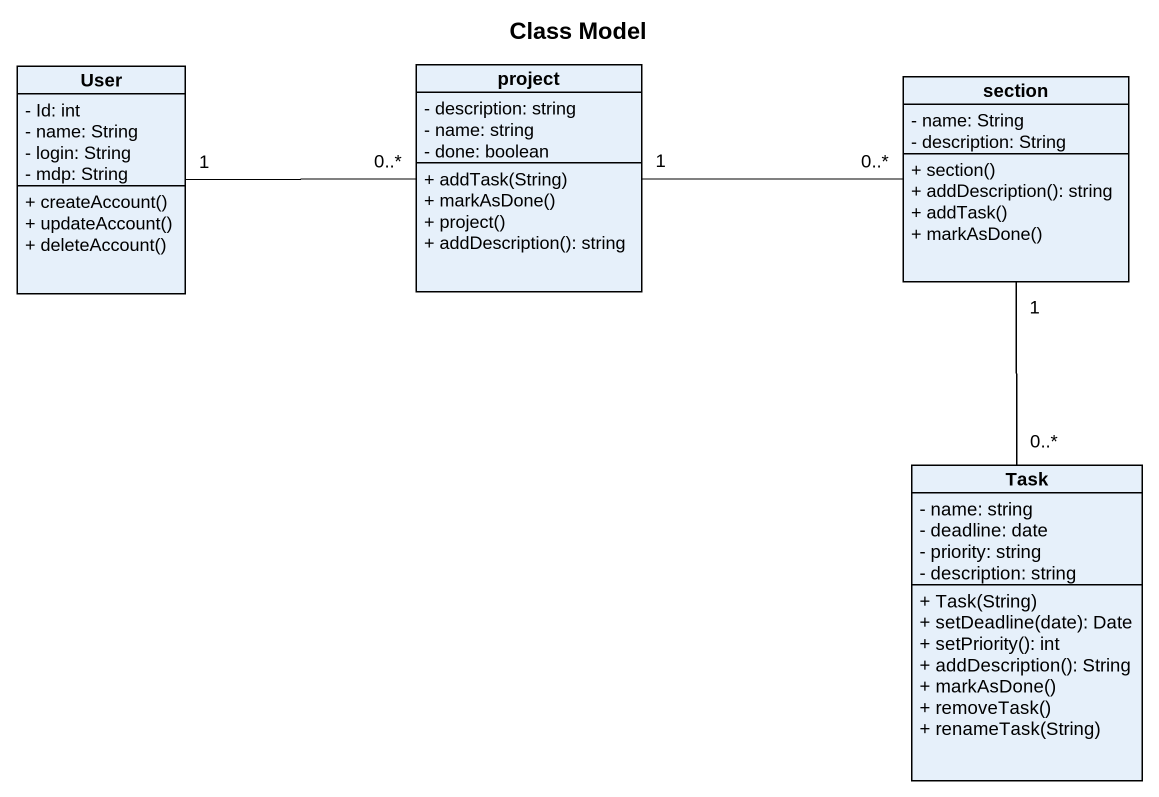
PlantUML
@startuml
title Class Model
hide circle
hide empty members
skinparam classAttributeIconSize 0
class User {
  - Id: int
  - name: String
  - login: String
  - mdp: String
  + createAccount()
  + updateAccount()
  + deleteAccount()
}
class project {
  - description: string
  - name: string
  - done: boolean
  + addTask(String)
  + markAsDone()
  + project()
  + addDescription(): string
}
class section {
  - name: String
  - description: String
  + section()
  + addDescription(): string
  + addTask()
  + markAsDone()
}
class Task {
  - name: string
  - deadline: date
  - priority: string
  - description: string
  + Task(String)
  + setDeadline(date): Date
  + setPriority(): int
  + addDescription(): String
  + markAsDone()
  + removeTask()
  + renameTask(String)
}
User "1" -right- "0..*" project
project "1" -right- "0..*" section
section "1" -- "0..*" Task
@enduml
